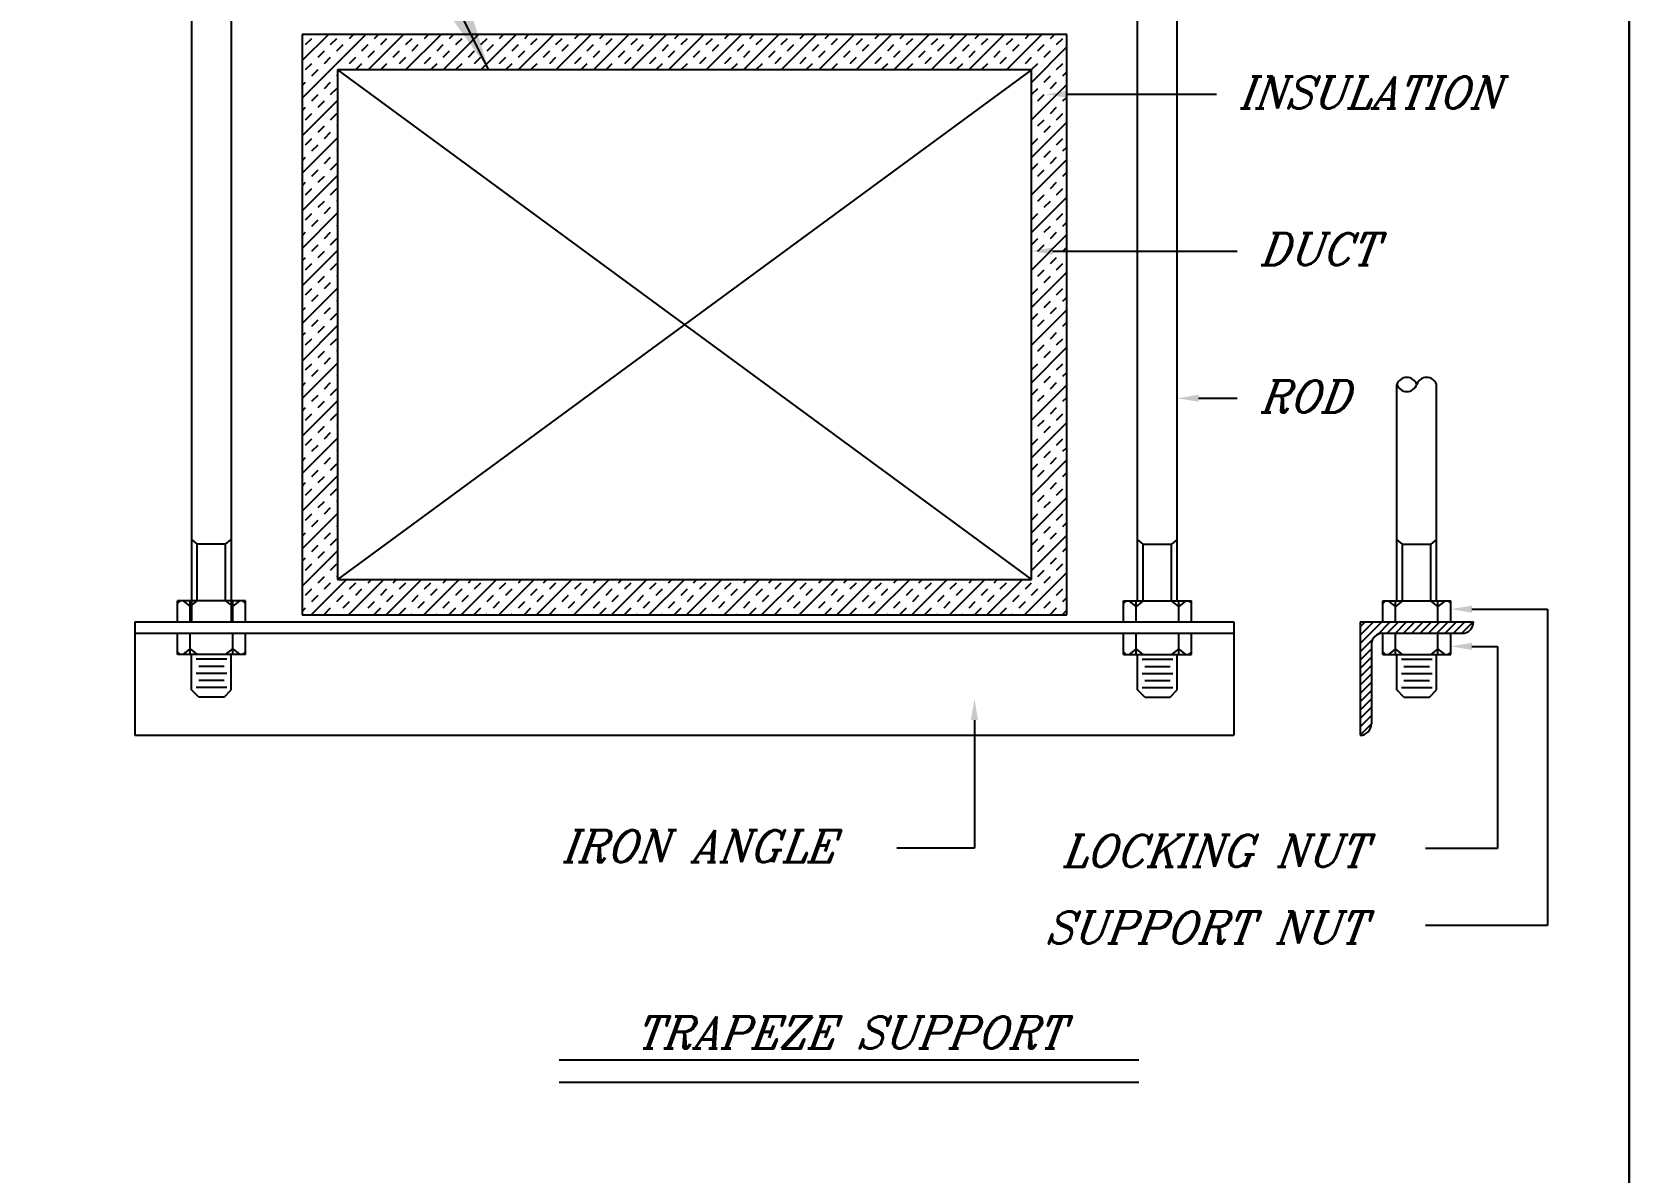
# Model space of a CAD drawing. Extents: x -730 to 2784, y 160 to 852.
# Drawn here: x -680.505 to -676.209, y 244.785 to 247.852 of the extents above; entities that cross this region are included whole.
import ezdxf
from ezdxf.enums import TextEntityAlignment as Align

# ---------------------------------------------------------------- set-up
doc = ezdxf.new("R2010")
doc.units = 0
doc.header["$MEASUREMENT"] = 0
doc.linetypes.add('DASH3', pattern=[200, 100, -100])
for name, color, linetype in [('M_HV-S-DUCT', 3, 'Continuous'), ('M_HV_HATCH', 11, 'Continuous'), ('M_HV_L_TETX', 11, 'Continuous'), ('M_HV_TABLE', 140, 'Continuous'), ('M_HV_TEXT', 7, 'Continuous'), ('MEQUIP', 1, 'Continuous'), ('MEQUIP5', 1, 'DASH3'), ('Text', 42, 'Continuous')]:
    doc.layers.add(name, color=color, linetype=linetype)
doc.styles.add('MOST', font='romanc.shx')
doc.styles.get("Standard").update_dxf_attribs({"font": 'TIMES.TTF'})
doc.dimstyles.get("Standard").update_dxf_attribs({"dimtxt": 0.8, "dimasz": 0.18, "dimexe": 0.18, "dimexo": 0.0625, "dimgap": 0.09, "dimtad": 0, "dimzin": 0, "dimdsep": 46, "dimtxsty": 'Standard', "dimcen": 0.09, "dimadec": 4, "dimazin": 0, "dimtfac": 1, "dimtofl": 0, "dimtmove": 0, "dimatfit": 3, "dimfxl": 1, "dimtolj": 1, "dimtzin": 0, "dimarcsym": 0})

msp = doc.modelspace()

# ---------------------------------------------------------------- linework, layer by layer
at = {"color": 7}
for p, q in [((-679.778, 247.6738), (-679.6062, 247.8455)), ((-679.778, 247.7748), (-679.7072, 247.8455)), ((-679.778, 247.8421), (-679.7746, 247.8455)), ((-679.7684, 247.818), (-679.7516, 247.8348)), ((-679.7011, 247.818), (-679.6843, 247.8348)), ((-679.6843, 247.8012), (-679.6674, 247.818)), ((-679.6506, 247.8348), (-679.6399, 247.8455)), ((-679.6169, 247.8012), (-679.6001, 247.818)), ((-679.6005, 247.7503), (-679.5053, 247.8455)), ((-679.5833, 247.8348), (-679.5726, 247.8455)), ((-679.5664, 247.818), (-679.5496, 247.8348)), ((-679.4995, 247.7503), (-679.4043, 247.8455)), ((-679.4991, 247.818), (-679.4823, 247.8348)), ((-679.4823, 247.8012), (-679.4654, 247.818)), ((-679.4486, 247.8348), (-679.4379, 247.8455)), ((-679.415, 247.8012), (-679.3981, 247.818)), ((-679.3985, 247.7503), (-679.3033, 247.8455)), ((-679.3813, 247.8348), (-679.3706, 247.8455)), ((-679.3645, 247.818), (-679.3476, 247.8348)), ((-679.2975, 247.7503), (-679.2023, 247.8455)), ((-679.2971, 247.818), (-679.2803, 247.8348)), ((-679.2803, 247.8012), (-679.2635, 247.818)), ((-679.2466, 247.8348), (-679.2359, 247.8455)), ((-679.213, 247.8012), (-679.1961, 247.818)), ((-679.1965, 247.7503), (-679.1013, 247.8455)), ((-679.1793, 247.8348), (-679.1686, 247.8455)), ((-679.1625, 247.818), (-679.1456, 247.8348)), ((-679.0955, 247.7503), (-679.0003, 247.8455)), ((-679.0951, 247.818), (-679.0783, 247.8348)), ((-679.0783, 247.8012), (-679.0615, 247.818)), ((-679.0446, 247.8348), (-679.0339, 247.8455)), ((-679.011, 247.8012), (-678.9941, 247.818)), ((-678.9945, 247.7503), (-678.8993, 247.8455)), ((-678.9773, 247.8348), (-678.9666, 247.8455)), ((-678.9605, 247.818), (-678.9436, 247.8348)), ((-678.8935, 247.7503), (-678.7983, 247.8455)), ((-678.8931, 247.818), (-678.8763, 247.8348)), ((-678.8763, 247.8012), (-678.8595, 247.818)), ((-678.8426, 247.8348), (-678.832, 247.8455)), ((-678.809, 247.8012), (-678.7922, 247.818)), ((-678.7925, 247.7503), (-678.6973, 247.8455)), ((-678.7753, 247.8348), (-678.7646, 247.8455)), ((-678.7585, 247.818), (-678.7417, 247.8348)), ((-678.6915, 247.7503), (-678.5963, 247.8455)), ((-678.6912, 247.818), (-678.6743, 247.8348)), ((-678.6743, 247.8012), (-678.6575, 247.818)), ((-678.6407, 247.8348), (-678.63, 247.8455)), ((-678.607, 247.8012), (-678.5902, 247.818)), ((-678.5905, 247.7503), (-678.4953, 247.8455)), ((-678.5733, 247.8348), (-678.5626, 247.8455)), ((-678.5565, 247.818), (-678.5397, 247.8348)), ((-678.4895, 247.7503), (-678.3943, 247.8455)), ((-678.4892, 247.818), (-678.4723, 247.8348)), ((-678.4723, 247.8012), (-678.4555, 247.818)), ((-678.4387, 247.8348), (-678.428, 247.8455)), ((-678.405, 247.8012), (-678.3882, 247.818)), ((-678.3885, 247.7503), (-678.2933, 247.8455)), ((-678.3713, 247.8348), (-678.3606, 247.8455)), ((-678.3545, 247.818), (-678.3377, 247.8348)), ((-678.2875, 247.7503), (-678.1923, 247.8455)), ((-678.2872, 247.818), (-678.2703, 247.8348)), ((-678.2703, 247.8012), (-678.2535, 247.818)), ((-678.2367, 247.8348), (-678.226, 247.8455)), ((-678.203, 247.8012), (-678.1862, 247.818)), ((-678.1865, 247.7503), (-678.0913, 247.8455)), ((-678.1694, 247.8348), (-678.1587, 247.8455)), ((-678.1525, 247.818), (-678.1357, 247.8348)), ((-678.0856, 247.7503), (-677.9903, 247.8455)), ((-678.0852, 247.818), (-678.0684, 247.8348)), ((-678.0684, 247.8012), (-678.0515, 247.818)), ((-678.0347, 247.8348), (-678.024, 247.8455)), ((-678.001, 247.8012), (-677.9842, 247.818)), ((-677.9846, 247.7503), (-677.8893, 247.8455)), ((-677.9674, 247.8348), (-677.9567, 247.8455)), ((-677.9505, 247.818), (-677.9337, 247.8348)), ((-677.8836, 247.7503), (-677.7883, 247.8455)), ((-677.8832, 247.818), (-677.8664, 247.8348)), ((-677.8664, 247.8012), (-677.8495, 247.818)), ((-677.8327, 247.8348), (-677.822, 247.8455)), ((-677.8165, 247.7164), (-677.7212, 247.8116)), ((-677.799, 247.8012), (-677.7822, 247.818)), ((-677.7654, 247.8348), (-677.7547, 247.8455)), ((-677.7485, 247.818), (-677.7317, 247.8348)), ((-679.7684, 247.7507), (-679.7516, 247.7675)), ((-679.7348, 247.7843), (-679.7179, 247.8012)), ((-679.7179, 247.7675), (-679.7011, 247.7843)), ((-679.6506, 247.7675), (-679.6338, 247.7843)), ((-679.6338, 247.7507), (-679.6169, 247.7675)), ((-679.6001, 247.7843), (-679.5833, 247.8012)), ((-679.5664, 247.7507), (-679.5496, 247.7675)), ((-679.5328, 247.7843), (-679.5159, 247.8012)), ((-679.5159, 247.7675), (-679.4991, 247.7843)), ((-679.4486, 247.7675), (-679.4318, 247.7843)), ((-679.4318, 247.7507), (-679.415, 247.7675)), ((-679.3981, 247.7843), (-679.3813, 247.8012)), ((-679.3645, 247.7507), (-679.3476, 247.7675)), ((-679.3308, 247.7843), (-679.314, 247.8012)), ((-679.314, 247.7675), (-679.2971, 247.7843)), ((-679.2466, 247.7675), (-679.2298, 247.7843)), ((-679.2298, 247.7507), (-679.213, 247.7675)), ((-679.1961, 247.7843), (-679.1793, 247.8012)), ((-679.1625, 247.7507), (-679.1456, 247.7675)), ((-679.1288, 247.7843), (-679.112, 247.8012)), ((-679.112, 247.7675), (-679.0951, 247.7843)), ((-679.0446, 247.7675), (-679.0278, 247.7843)), ((-679.0278, 247.7507), (-679.011, 247.7675)), ((-678.9941, 247.7843), (-678.9773, 247.8012)), ((-678.9605, 247.7507), (-678.9436, 247.7675)), ((-678.9268, 247.7843), (-678.91, 247.8012)), ((-678.91, 247.7675), (-678.8931, 247.7843)), ((-678.8426, 247.7675), (-678.8258, 247.7843)), ((-678.8258, 247.7507), (-678.809, 247.7675)), ((-678.7922, 247.7843), (-678.7753, 247.8012)), ((-678.7585, 247.7507), (-678.7417, 247.7675)), ((-678.7248, 247.7843), (-678.708, 247.8012)), ((-678.708, 247.7675), (-678.6912, 247.7843)), ((-678.6407, 247.7675), (-678.6238, 247.7843)), ((-678.6238, 247.7507), (-678.607, 247.7675)), ((-678.5902, 247.7843), (-678.5733, 247.8012)), ((-678.5565, 247.7507), (-678.5397, 247.7675)), ((-678.5228, 247.7843), (-678.506, 247.8012)), ((-678.506, 247.7675), (-678.4892, 247.7843)), ((-678.4387, 247.7675), (-678.4218, 247.7843)), ((-678.4218, 247.7507), (-678.405, 247.7675)), ((-678.3882, 247.7843), (-678.3713, 247.8012)), ((-678.3545, 247.7507), (-678.3377, 247.7675)), ((-678.3208, 247.7843), (-678.304, 247.8012)), ((-678.304, 247.7675), (-678.2872, 247.7843)), ((-678.2367, 247.7675), (-678.2198, 247.7843)), ((-678.2198, 247.7507), (-678.203, 247.7675)), ((-678.1862, 247.7843), (-678.1694, 247.8012)), ((-678.1525, 247.7507), (-678.1357, 247.7675)), ((-678.1189, 247.7843), (-678.102, 247.8012)), ((-678.102, 247.7675), (-678.0852, 247.7843)), ((-678.0347, 247.7675), (-678.0179, 247.7843)), ((-678.0179, 247.7507), (-678.001, 247.7675)), ((-677.9842, 247.7843), (-677.9674, 247.8012)), ((-677.9505, 247.7507), (-677.9337, 247.7675)), ((-677.9169, 247.7843), (-677.9, 247.8012)), ((-677.9, 247.7675), (-677.8832, 247.7843)), ((-677.8327, 247.7675), (-677.8159, 247.7843)), ((-677.8159, 247.7507), (-677.799, 247.7675)), ((-677.7822, 247.7843), (-677.7654, 247.8012)), ((-677.7485, 247.7507), (-677.7317, 247.7675)), ((-679.7516, 247.7338), (-679.7348, 247.7507)), ((-679.6843, 247.7338), (-679.6827, 247.7354)), ((-679.6678, 247.7503), (-679.6674, 247.7507)), ((-679.5331, 247.7503), (-679.5328, 247.7507)), ((-679.4658, 247.7503), (-679.4654, 247.7507)), ((-679.3312, 247.7503), (-679.3308, 247.7507)), ((-679.2638, 247.7503), (-679.2635, 247.7507)), ((-679.1292, 247.7503), (-679.1288, 247.7507)), ((-679.0618, 247.7503), (-679.0615, 247.7507)), ((-678.9272, 247.7503), (-678.9268, 247.7507)), ((-678.8598, 247.7503), (-678.8595, 247.7507)), ((-678.7252, 247.7503), (-678.7248, 247.7507)), ((-678.6579, 247.7503), (-678.6575, 247.7507)), ((-678.5232, 247.7503), (-678.5228, 247.7507)), ((-678.4559, 247.7503), (-678.4555, 247.7507)), ((-678.3212, 247.7503), (-678.3208, 247.7507)), ((-678.2539, 247.7503), (-678.2535, 247.7507)), ((-678.1192, 247.7503), (-678.1189, 247.7507)), ((-678.0519, 247.7503), (-678.0515, 247.7507)), ((-677.9172, 247.7503), (-677.9169, 247.7507)), ((-677.8499, 247.7503), (-677.8495, 247.7507)), ((-677.7822, 247.717), (-677.7654, 247.7338)), ((-677.7317, 247.7338), (-677.7212, 247.7443)), ((-679.778, 247.7075), (-679.7684, 247.717)), ((-679.7516, 247.6665), (-679.7348, 247.6833)), ((-679.7179, 247.7002), (-679.7011, 247.717)), ((-679.7011, 247.6833), (-679.6843, 247.7002)), ((-677.8165, 247.6154), (-677.7212, 247.7106)), ((-677.8159, 247.6833), (-677.799, 247.7002)), ((-677.799, 247.6665), (-677.7822, 247.6833)), ((-677.7654, 247.7002), (-677.7485, 247.717)), ((-679.778, 247.5728), (-679.6827, 247.668)), ((-679.778, 247.6401), (-679.7684, 247.6497)), ((-679.7348, 247.6497), (-679.7179, 247.6665)), ((-677.8165, 247.6491), (-677.8159, 247.6497)), ((-677.7654, 247.6328), (-677.7485, 247.6497)), ((-677.7317, 247.6665), (-677.7212, 247.677)), ((-679.7684, 247.616), (-679.7516, 247.6328)), ((-679.7348, 247.5823), (-679.7179, 247.5992)), ((-679.7011, 247.616), (-679.6843, 247.6328)), ((-679.6843, 247.5992), (-679.6827, 247.6007)), ((-677.8165, 247.5144), (-677.7212, 247.6096)), ((-677.799, 247.5992), (-677.7822, 247.616)), ((-677.7822, 247.5823), (-677.7654, 247.5992)), ((-677.7485, 247.616), (-677.7317, 247.6328)), ((-679.778, 247.4718), (-679.6827, 247.567)), ((-679.7684, 247.5487), (-679.7516, 247.5655)), ((-679.7179, 247.5655), (-679.7011, 247.5823)), ((-677.8165, 247.5818), (-677.8159, 247.5823)), ((-677.8159, 247.5487), (-677.799, 247.5655)), ((-677.7485, 247.5487), (-677.7317, 247.5655)), ((-679.778, 247.5055), (-679.7684, 247.515)), ((-679.7516, 247.5318), (-679.7348, 247.5487)), ((-679.7179, 247.4982), (-679.7011, 247.515)), ((-679.6843, 247.5318), (-679.6827, 247.5334)), ((-677.8165, 247.4134), (-677.7212, 247.5086)), ((-677.7822, 247.515), (-677.7654, 247.5318)), ((-677.7654, 247.4982), (-677.7485, 247.515)), ((-677.7317, 247.5318), (-677.7212, 247.5423)), ((-679.778, 247.3708), (-679.6827, 247.466)), ((-679.7516, 247.4645), (-679.7348, 247.4813)), ((-679.7011, 247.4813), (-679.6843, 247.4982)), ((-677.8159, 247.4813), (-677.799, 247.4982)), ((-677.799, 247.4645), (-677.7822, 247.4813)), ((-677.7317, 247.4645), (-677.7212, 247.475)), ((-679.778, 247.4382), (-679.7684, 247.4477)), ((-679.7684, 247.414), (-679.7516, 247.4308)), ((-679.7348, 247.4477), (-679.7179, 247.4645)), ((-679.7011, 247.414), (-679.6843, 247.4308)), ((-677.8165, 247.4471), (-677.8159, 247.4477)), ((-677.7654, 247.4308), (-677.7485, 247.4477)), ((-677.7485, 247.414), (-677.7317, 247.4308)), ((-679.7348, 247.3803), (-679.7179, 247.3972)), ((-679.7179, 247.3635), (-679.7011, 247.3803)), ((-679.6843, 247.3972), (-679.6827, 247.3987)), ((-677.8165, 247.3124), (-677.7212, 247.4077)), ((-677.8165, 247.3798), (-677.8159, 247.3803)), ((-677.799, 247.3972), (-677.7822, 247.414)), ((-677.7822, 247.3803), (-677.7654, 247.3972)), ((-679.778, 247.2698), (-679.6827, 247.365)), ((-679.7684, 247.3467), (-679.7516, 247.3635)), ((-679.7516, 247.3299), (-679.7348, 247.3467)), ((-677.8159, 247.3467), (-677.799, 247.3635)), ((-677.7485, 247.3467), (-677.7317, 247.3635)), ((-677.7317, 247.3299), (-677.7212, 247.3403)), ((-679.778, 247.3035), (-679.7684, 247.313)), ((-679.7179, 247.2962), (-679.7011, 247.313)), ((-679.7011, 247.2794), (-679.6843, 247.2962)), ((-679.6843, 247.3299), (-679.6827, 247.3314)), ((-677.8165, 247.2114), (-677.7212, 247.3067)), ((-677.8159, 247.2794), (-677.799, 247.2962)), ((-677.7822, 247.313), (-677.7654, 247.3299)), ((-677.7654, 247.2962), (-677.7485, 247.313)), ((-679.778, 247.1688), (-679.6827, 247.2641)), ((-679.7516, 247.2625), (-679.7348, 247.2794)), ((-679.7348, 247.2457), (-679.7179, 247.2625)), ((-677.799, 247.2625), (-677.7822, 247.2794)), ((-677.7317, 247.2625), (-677.7212, 247.273)), ((-679.778, 247.2362), (-679.7684, 247.2457)), ((-679.7684, 247.212), (-679.7516, 247.2289)), ((-679.7011, 247.212), (-679.6843, 247.2289)), ((-677.8165, 247.2451), (-677.8159, 247.2457)), ((-677.799, 247.1952), (-677.7822, 247.212)), ((-677.7654, 247.2289), (-677.7485, 247.2457)), ((-677.7485, 247.212), (-677.7317, 247.2289)), ((-679.7348, 247.1784), (-679.7179, 247.1952)), ((-679.7179, 247.1615), (-679.7011, 247.1784)), ((-679.6843, 247.1952), (-679.6827, 247.1967)), ((-677.8165, 247.1104), (-677.7212, 247.2057)), ((-677.8165, 247.1778), (-677.8159, 247.1784)), ((-677.7822, 247.1784), (-677.7654, 247.1952)), ((-679.778, 247.0678), (-679.6827, 247.1631)), ((-679.7684, 247.1447), (-679.7516, 247.1615)), ((-679.7516, 247.1279), (-679.7348, 247.1447)), ((-679.6843, 247.1279), (-679.6827, 247.1294)), ((-677.8159, 247.1447), (-677.799, 247.1615)), ((-677.7822, 247.111), (-677.7654, 247.1279)), ((-677.7485, 247.1447), (-677.7317, 247.1615)), ((-677.7317, 247.1279), (-677.7212, 247.1383)), ((-679.778, 247.1015), (-679.7684, 247.111)), ((-679.7179, 247.0942), (-679.7011, 247.111)), ((-679.7011, 247.0774), (-679.6843, 247.0942)), ((-677.8165, 247.0095), (-677.7212, 247.1047)), ((-677.8159, 247.0774), (-677.799, 247.0942)), ((-677.7654, 247.0942), (-677.7485, 247.111)), ((-679.778, 246.9668), (-679.6827, 247.0621)), ((-679.778, 247.0342), (-679.7684, 247.0437)), ((-679.7516, 247.0605), (-679.7348, 247.0774)), ((-679.7348, 247.0437), (-679.7179, 247.0605)), ((-677.8165, 247.0431), (-677.8159, 247.0437)), ((-677.799, 247.0605), (-677.7822, 247.0774)), ((-677.7654, 247.0269), (-677.7485, 247.0437)), ((-677.7317, 247.0605), (-677.7212, 247.071)), ((-679.7684, 247.01), (-679.7516, 247.0269)), ((-679.7348, 246.9764), (-679.7179, 246.9932)), ((-679.7011, 247.01), (-679.6843, 247.0269)), ((-679.6843, 246.9932), (-679.6827, 246.9947)), ((-677.8165, 246.9085), (-677.7212, 247.0037)), ((-677.799, 246.9932), (-677.7822, 247.01)), ((-677.7822, 246.9764), (-677.7654, 246.9932)), ((-677.7485, 247.01), (-677.7317, 247.0269)), ((-679.778, 246.8659), (-679.6827, 246.9611)), ((-679.7684, 246.9427), (-679.7516, 246.9595)), ((-679.7179, 246.9595), (-679.7011, 246.9764)), ((-677.8165, 246.9758), (-677.8159, 246.9764)), ((-677.8159, 246.9427), (-677.799, 246.9595)), ((-677.7485, 246.9427), (-677.7317, 246.9595)), ((-679.778, 246.8995), (-679.7684, 246.909)), ((-679.7516, 246.9259), (-679.7348, 246.9427)), ((-679.7179, 246.8922), (-679.7011, 246.909)), ((-679.6843, 246.9259), (-679.6827, 246.9274)), ((-677.7822, 246.909), (-677.7654, 246.9259)), ((-677.7654, 246.8922), (-677.7485, 246.909)), ((-677.7317, 246.9259), (-677.7212, 246.9363)), ((-679.7516, 246.8585), (-679.7348, 246.8754)), ((-679.7011, 246.8754), (-679.6843, 246.8922)), ((-677.8165, 246.8075), (-677.7212, 246.9027)), ((-677.8159, 246.8754), (-677.799, 246.8922)), ((-677.799, 246.8585), (-677.7822, 246.8754)), ((-677.7317, 246.8585), (-677.7212, 246.869)), ((-679.778, 246.7649), (-679.6827, 246.8601)), ((-679.778, 246.8322), (-679.7684, 246.8417)), ((-679.7684, 246.808), (-679.7516, 246.8249)), ((-679.7348, 246.8417), (-679.7179, 246.8585)), ((-679.7011, 246.808), (-679.6843, 246.8249)), ((-677.8165, 246.8411), (-677.8159, 246.8417)), ((-677.7654, 246.8249), (-677.7485, 246.8417)), ((-677.7485, 246.808), (-677.7317, 246.8249)), ((-679.7348, 246.7744), (-679.7179, 246.7912)), ((-679.6843, 246.7912), (-679.6827, 246.7927)), ((-677.8165, 246.7065), (-677.7212, 246.8017)), ((-677.799, 246.7912), (-677.7822, 246.808)), ((-677.7822, 246.7744), (-677.7654, 246.7912)), ((-679.778, 246.6639), (-679.6827, 246.7591)), ((-679.7684, 246.7407), (-679.7516, 246.7575)), ((-679.7516, 246.7239), (-679.7348, 246.7407)), ((-679.7179, 246.7575), (-679.7011, 246.7744)), ((-677.8165, 246.7738), (-677.8159, 246.7744)), ((-677.8159, 246.7407), (-677.799, 246.7575)), ((-677.7485, 246.7407), (-677.7317, 246.7575)), ((-679.778, 246.6975), (-679.7684, 246.7071)), ((-679.7179, 246.6902), (-679.7011, 246.7071)), ((-679.6843, 246.7239), (-679.6827, 246.7254)), ((-677.8165, 246.6055), (-677.7212, 246.7007)), ((-677.7822, 246.7071), (-677.7654, 246.7239)), ((-677.7654, 246.6902), (-677.7485, 246.7071)), ((-677.7317, 246.7239), (-677.7212, 246.7344)), ((-679.778, 246.5629), (-679.6827, 246.6581)), ((-679.7516, 246.6566), (-679.7348, 246.6734)), ((-679.7348, 246.6397), (-679.7179, 246.6566)), ((-679.7011, 246.6734), (-679.6843, 246.6902)), ((-677.8159, 246.6734), (-677.799, 246.6902)), ((-677.799, 246.6566), (-677.7822, 246.6734)), ((-677.7317, 246.6566), (-677.7212, 246.667)), ((-679.778, 246.6302), (-679.7684, 246.6397)), ((-679.7684, 246.6061), (-679.7516, 246.6229)), ((-679.7011, 246.6061), (-679.6843, 246.6229)), ((-677.8165, 246.6391), (-677.8159, 246.6397)), ((-677.799, 246.5892), (-677.7822, 246.6061)), ((-677.7654, 246.6229), (-677.7485, 246.6397)), ((-677.7485, 246.6061), (-677.7317, 246.6229)), ((-679.7348, 246.5724), (-679.7179, 246.5892)), ((-679.7179, 246.5556), (-679.7011, 246.5724)), ((-679.6843, 246.5892), (-679.6827, 246.5908)), ((-677.8165, 246.5045), (-677.7212, 246.5997)), ((-677.8165, 246.5718), (-677.8159, 246.5724)), ((-677.7822, 246.5724), (-677.7654, 246.5892)), ((-679.778, 246.4619), (-679.6827, 246.5571)), ((-679.7684, 246.5387), (-679.7516, 246.5556)), ((-679.7516, 246.5219), (-679.7348, 246.5387)), ((-679.6843, 246.5219), (-679.6827, 246.5234)), ((-677.8159, 246.5387), (-677.799, 246.5556)), ((-677.7822, 246.5051), (-677.7654, 246.5219)), ((-677.7485, 246.5387), (-677.7317, 246.5556)), ((-677.7317, 246.5219), (-677.7212, 246.5324)), ((-679.778, 246.4955), (-679.7684, 246.5051)), ((-679.7179, 246.4882), (-679.7011, 246.5051)), ((-679.7011, 246.4714), (-679.6843, 246.4882)), ((-677.8165, 246.4035), (-677.7212, 246.4987)), ((-677.8159, 246.4714), (-677.799, 246.4882)), ((-677.7654, 246.4882), (-677.7485, 246.5051)), ((-679.778, 246.3609), (-679.6827, 246.4561)), ((-679.778, 246.4282), (-679.7684, 246.4377)), ((-679.7516, 246.4546), (-679.7348, 246.4714)), ((-679.7348, 246.4377), (-679.7179, 246.4546)), ((-677.8165, 246.4371), (-677.8159, 246.4377)), ((-677.799, 246.4546), (-677.7822, 246.4714)), ((-677.7654, 246.4209), (-677.7485, 246.4377)), ((-677.7317, 246.4546), (-677.7212, 246.465)), ((-679.7684, 246.4041), (-679.7516, 246.4209)), ((-679.7011, 246.4041), (-679.6843, 246.4209)), ((-677.835, 246.2839), (-677.7212, 246.3977)), ((-677.799, 246.3872), (-677.7822, 246.4041)), ((-677.7485, 246.4041), (-677.7317, 246.4209)), ((-679.7684, 246.3367), (-679.7516, 246.3536)), ((-679.7539, 246.2839), (-679.6587, 246.3792)), ((-679.7348, 246.3704), (-679.7179, 246.3872)), ((-679.7179, 246.3536), (-679.7011, 246.3704)), ((-679.6843, 246.3872), (-679.6827, 246.3888)), ((-679.6529, 246.2839), (-679.5577, 246.3792)), ((-679.6506, 246.3536), (-679.6338, 246.3704)), ((-679.6338, 246.3367), (-679.6169, 246.3536)), ((-679.6001, 246.3704), (-679.5914, 246.3792)), ((-679.5664, 246.3367), (-679.5496, 246.3536)), ((-679.5519, 246.2839), (-679.4567, 246.3792)), ((-679.5328, 246.3704), (-679.524, 246.3792)), ((-679.5159, 246.3536), (-679.4991, 246.3704)), ((-679.4509, 246.2839), (-679.3557, 246.3792)), ((-679.4486, 246.3536), (-679.4318, 246.3704)), ((-679.4318, 246.3367), (-679.415, 246.3536)), ((-679.3981, 246.3704), (-679.3894, 246.3792)), ((-679.3645, 246.3367), (-679.3476, 246.3536)), ((-679.3499, 246.2839), (-679.2547, 246.3792)), ((-679.3308, 246.3704), (-679.322, 246.3792)), ((-679.314, 246.3536), (-679.2971, 246.3704)), ((-679.2489, 246.2839), (-679.1537, 246.3792)), ((-679.2466, 246.3536), (-679.2298, 246.3704)), ((-679.2298, 246.3367), (-679.213, 246.3536)), ((-679.1961, 246.3704), (-679.1874, 246.3792)), ((-679.1625, 246.3367), (-679.1456, 246.3536)), ((-679.1479, 246.2839), (-679.0527, 246.3792)), ((-679.1288, 246.3704), (-679.1201, 246.3792)), ((-679.112, 246.3536), (-679.0951, 246.3704)), ((-679.0469, 246.2839), (-678.9517, 246.3792)), ((-679.0446, 246.3536), (-679.0278, 246.3704)), ((-679.0278, 246.3367), (-679.011, 246.3536)), ((-678.9941, 246.3704), (-678.9854, 246.3792)), ((-678.9605, 246.3367), (-678.9436, 246.3536)), ((-678.946, 246.2839), (-678.8507, 246.3792)), ((-678.9268, 246.3704), (-678.9181, 246.3792)), ((-678.91, 246.3536), (-678.8931, 246.3704)), ((-678.845, 246.2839), (-678.7497, 246.3792)), ((-678.8426, 246.3536), (-678.8258, 246.3704)), ((-678.8258, 246.3367), (-678.809, 246.3536)), ((-678.7922, 246.3704), (-678.7834, 246.3792)), ((-678.7585, 246.3367), (-678.7417, 246.3536)), ((-678.744, 246.2839), (-678.6487, 246.3792)), ((-678.7248, 246.3704), (-678.7161, 246.3792)), ((-678.708, 246.3536), (-678.6912, 246.3704)), ((-678.643, 246.2839), (-678.5477, 246.3792)), ((-678.6407, 246.3536), (-678.6238, 246.3704)), ((-678.6238, 246.3367), (-678.607, 246.3536)), ((-678.5902, 246.3704), (-678.5814, 246.3792)), ((-678.5565, 246.3367), (-678.5397, 246.3536)), ((-678.542, 246.2839), (-678.4468, 246.3792)), ((-678.5228, 246.3704), (-678.5141, 246.3792)), ((-678.506, 246.3536), (-678.4892, 246.3704)), ((-678.441, 246.2839), (-678.3458, 246.3792)), ((-678.4387, 246.3536), (-678.4218, 246.3704)), ((-678.4218, 246.3367), (-678.405, 246.3536)), ((-678.3882, 246.3704), (-678.3794, 246.3792)), ((-678.3545, 246.3367), (-678.3377, 246.3536)), ((-678.34, 246.2839), (-678.2448, 246.3792)), ((-678.3208, 246.3704), (-678.3121, 246.3792)), ((-678.304, 246.3536), (-678.2872, 246.3704)), ((-678.239, 246.2839), (-678.1438, 246.3792)), ((-678.2367, 246.3536), (-678.2198, 246.3704)), ((-678.2198, 246.3367), (-678.203, 246.3536)), ((-678.1862, 246.3704), (-678.1774, 246.3792)), ((-678.1525, 246.3367), (-678.1357, 246.3536)), ((-678.138, 246.2839), (-678.0428, 246.3792)), ((-678.1189, 246.3704), (-678.1101, 246.3792)), ((-678.102, 246.3536), (-678.0852, 246.3704)), ((-678.037, 246.2839), (-677.9418, 246.3792)), ((-678.0347, 246.3536), (-678.0179, 246.3704)), ((-678.0179, 246.3367), (-678.001, 246.3536)), ((-677.9842, 246.3704), (-677.9754, 246.3792)), ((-677.9505, 246.3367), (-677.9337, 246.3536)), ((-677.936, 246.2839), (-677.8408, 246.3792)), ((-677.9169, 246.3704), (-677.9081, 246.3792)), ((-677.9, 246.3536), (-677.8832, 246.3704)), ((-677.8327, 246.3536), (-677.8159, 246.3704)), ((-677.8159, 246.3367), (-677.799, 246.3536)), ((-677.7822, 246.3704), (-677.7654, 246.3872)), ((-677.7485, 246.3367), (-677.7317, 246.3536)), ((-679.7516, 246.3199), (-679.7348, 246.3367)), ((-679.6843, 246.3199), (-679.6674, 246.3367)), ((-679.6674, 246.3031), (-679.6506, 246.3199)), ((-679.6001, 246.3031), (-679.5833, 246.3199)), ((-679.5496, 246.3199), (-679.5328, 246.3367)), ((-679.4823, 246.3199), (-679.4654, 246.3367)), ((-679.4654, 246.3031), (-679.4486, 246.3199)), ((-679.3981, 246.3031), (-679.3813, 246.3199)), ((-679.3476, 246.3199), (-679.3308, 246.3367)), ((-679.2803, 246.3199), (-679.2635, 246.3367)), ((-679.2635, 246.3031), (-679.2466, 246.3199)), ((-679.1961, 246.3031), (-679.1793, 246.3199)), ((-679.1456, 246.3199), (-679.1288, 246.3367)), ((-679.0783, 246.3199), (-679.0615, 246.3367)), ((-679.0615, 246.3031), (-679.0446, 246.3199)), ((-678.9941, 246.3031), (-678.9773, 246.3199)), ((-678.9436, 246.3199), (-678.9268, 246.3367)), ((-678.8763, 246.3199), (-678.8595, 246.3367)), ((-678.8595, 246.3031), (-678.8426, 246.3199)), ((-678.7922, 246.3031), (-678.7753, 246.3199)), ((-678.7417, 246.3199), (-678.7248, 246.3367)), ((-678.6743, 246.3199), (-678.6575, 246.3367)), ((-678.6575, 246.3031), (-678.6407, 246.3199)), ((-678.5902, 246.3031), (-678.5733, 246.3199)), ((-678.5397, 246.3199), (-678.5228, 246.3367)), ((-678.4723, 246.3199), (-678.4555, 246.3367)), ((-678.4555, 246.3031), (-678.4387, 246.3199)), ((-678.3882, 246.3031), (-678.3713, 246.3199)), ((-678.3377, 246.3199), (-678.3208, 246.3367)), ((-678.2703, 246.3199), (-678.2535, 246.3367)), ((-678.2535, 246.3031), (-678.2367, 246.3199)), ((-678.1862, 246.3031), (-678.1694, 246.3199)), ((-678.1357, 246.3199), (-678.1189, 246.3367)), ((-678.0684, 246.3199), (-678.0515, 246.3367)), ((-678.0515, 246.3031), (-678.0347, 246.3199)), ((-677.9842, 246.3031), (-677.9674, 246.3199)), ((-677.9337, 246.3199), (-677.9169, 246.3367)), ((-677.8664, 246.3199), (-677.8495, 246.3367)), ((-677.8495, 246.3031), (-677.8327, 246.3199)), ((-677.7822, 246.3031), (-677.7654, 246.3199)), ((-677.7317, 246.3199), (-677.7212, 246.3304)), ((-679.778, 246.2935), (-679.7684, 246.3031)), ((-679.7179, 246.2862), (-679.7011, 246.3031)), ((-679.6866, 246.2839), (-679.6843, 246.2862)), ((-679.6192, 246.2839), (-679.6169, 246.2862)), ((-679.5833, 246.2862), (-679.5664, 246.3031)), ((-679.5159, 246.2862), (-679.4991, 246.3031)), ((-679.4846, 246.2839), (-679.4823, 246.2862)), ((-679.4173, 246.2839), (-679.415, 246.2862)), ((-679.3813, 246.2862), (-679.3645, 246.3031)), ((-679.314, 246.2862), (-679.2971, 246.3031)), ((-679.2826, 246.2839), (-679.2803, 246.2862)), ((-679.2153, 246.2839), (-679.213, 246.2862)), ((-679.1793, 246.2862), (-679.1625, 246.3031)), ((-679.112, 246.2862), (-679.0951, 246.3031)), ((-679.0806, 246.2839), (-679.0783, 246.2862)), ((-679.0133, 246.2839), (-679.011, 246.2862)), ((-678.9773, 246.2862), (-678.9605, 246.3031)), ((-678.91, 246.2862), (-678.8931, 246.3031)), ((-678.8786, 246.2839), (-678.8763, 246.2862)), ((-678.8113, 246.2839), (-678.809, 246.2862)), ((-678.7753, 246.2862), (-678.7585, 246.3031)), ((-678.708, 246.2862), (-678.6912, 246.3031)), ((-678.6766, 246.2839), (-678.6743, 246.2862)), ((-678.6093, 246.2839), (-678.607, 246.2862)), ((-678.5733, 246.2862), (-678.5565, 246.3031)), ((-678.506, 246.2862), (-678.4892, 246.3031)), ((-678.4746, 246.2839), (-678.4723, 246.2862)), ((-678.4073, 246.2839), (-678.405, 246.2862)), ((-678.3713, 246.2862), (-678.3545, 246.3031)), ((-678.304, 246.2862), (-678.2872, 246.3031)), ((-678.2727, 246.2839), (-678.2703, 246.2862)), ((-678.2053, 246.2839), (-678.203, 246.2862)), ((-678.1694, 246.2862), (-678.1525, 246.3031)), ((-678.102, 246.2862), (-678.0852, 246.3031)), ((-678.0707, 246.2839), (-678.0684, 246.2862)), ((-678.0033, 246.2839), (-678.001, 246.2862)), ((-677.9674, 246.2862), (-677.9505, 246.3031)), ((-677.9, 246.2862), (-677.8832, 246.3031)), ((-677.8687, 246.2839), (-677.8664, 246.2862)), ((-677.8013, 246.2839), (-677.799, 246.2862)), ((-677.7654, 246.2862), (-677.7485, 246.3031)), ((-677.734, 246.2839), (-677.7212, 246.2967))]:
    msp.add_line(p, q, dxfattribs=at)
at = {"layer": 'M_HV-S-DUCT', "color": 7}
for p, q in [((-677.8165, 247.7503), (-679.6827, 247.7503)), ((-679.6827, 247.7503), (-679.6827, 246.3792)), ((-677.8165, 246.3792), (-677.8165, 247.7503)), ((-679.6827, 246.3792), (-677.8165, 246.3792))]:
    msp.add_line(p, q, dxfattribs=at)
at = {"layer": 'M_HV_HATCH', "color": 7}
for p, q in [((-677.5689, 246.322), (-677.3861, 246.322)), ((-677.5613, 246.322), (-677.5689, 246.3144)), ((-677.5346, 246.3068), (-677.5536, 246.322)), ((-677.5156, 246.322), (-677.5346, 246.3068)), ((-677.5346, 246.2649), (-677.5346, 246.322)), ((-677.4203, 246.3068), (-677.4394, 246.322)), ((-677.4013, 246.322), (-677.4203, 246.3068)), ((-677.4203, 246.2649), (-677.4203, 246.322)), ((-677.3861, 246.3144), (-677.3937, 246.322)), ((-676.8715, 246.322), (-676.6887, 246.322)), ((-676.8639, 246.322), (-676.8715, 246.3144)), ((-676.8373, 246.3068), (-676.8563, 246.322)), ((-676.8182, 246.322), (-676.8373, 246.3068)), ((-676.723, 246.3068), (-676.742, 246.322)), ((-676.7039, 246.322), (-676.723, 246.3068)), ((-676.6887, 246.3144), (-676.6963, 246.322)), ((-676.9325, 246.2514), (-676.919, 246.2649)), ((-676.9325, 246.229), (-676.8966, 246.2649)), ((-676.9325, 246.2067), (-676.8743, 246.2649)), ((-676.886, 246.2307), (-676.8519, 246.2649)), ((-676.86, 246.2344), (-676.8295, 246.2649)), ((-676.8376, 246.2344), (-676.8072, 246.2649)), ((-676.8153, 246.2344), (-676.7848, 246.2649)), ((-676.7929, 246.2344), (-676.7624, 246.2649)), ((-676.7706, 246.2344), (-676.7401, 246.2649)), ((-676.7482, 246.2344), (-676.7177, 246.2649)), ((-676.7258, 246.2344), (-676.6954, 246.2649)), ((-676.7035, 246.2344), (-676.673, 246.2649)), ((-676.6811, 246.2344), (-676.6506, 246.2649)), ((-676.6587, 246.2344), (-676.6283, 246.2649)), ((-680.0788, 246.1773), (-680.0788, 246.2344)), ((-679.9646, 246.1773), (-679.9646, 246.2344)), ((-677.5346, 246.1773), (-677.5346, 246.2344)), ((-677.4203, 246.1773), (-677.4203, 246.2344)), ((-680.1055, 246.1773), (-680.1131, 246.1849)), ((-679.9303, 246.1773), (-680.1131, 246.1773)), ((-680.0979, 246.1773), (-680.0788, 246.1925)), ((-680.0788, 246.1925), (-680.0598, 246.1773)), ((-679.9836, 246.1773), (-679.9646, 246.1925)), ((-679.9646, 246.1925), (-679.9455, 246.1773)), ((-679.9303, 246.1849), (-679.9379, 246.1773)), ((-677.5689, 246.1849), (-677.5613, 246.1773)), ((-677.5689, 246.1773), (-677.3861, 246.1773)), ((-677.5346, 246.1925), (-677.5536, 246.1773)), ((-677.5156, 246.1773), (-677.5346, 246.1925)), ((-677.4203, 246.1925), (-677.4394, 246.1773)), ((-677.4013, 246.1773), (-677.4203, 246.1925)), ((-677.3937, 246.1773), (-677.3861, 246.1849)), ((-676.9325, 246.1843), (-676.8983, 246.2185)), ((-676.9325, 246.162), (-676.902, 246.1924)), ((-676.8715, 246.1849), (-676.8639, 246.1773)), ((-676.8715, 246.1773), (-676.6887, 246.1773)), ((-676.8373, 246.1925), (-676.8563, 246.1773)), ((-676.8182, 246.1773), (-676.8373, 246.1925)), ((-676.723, 246.1925), (-676.742, 246.1773)), ((-676.7039, 246.1773), (-676.723, 246.1925)), ((-676.6963, 246.1773), (-676.6887, 246.1849)), ((-679.9806, 246.1646), (-680.0629, 246.1646)), ((-679.9874, 246.1455), (-680.056, 246.1455)), ((-677.5186, 246.1646), (-677.4363, 246.1646)), ((-677.5118, 246.1455), (-677.4432, 246.1455)), ((-676.9325, 246.1396), (-676.902, 246.1701)), ((-676.9325, 246.1172), (-676.902, 246.1477)), ((-676.8213, 246.1646), (-676.739, 246.1646)), ((-676.8144, 246.1455), (-676.7458, 246.1455)), ((-679.9806, 246.1265), (-680.0629, 246.1265)), ((-679.9874, 246.1075), (-680.056, 246.1075)), ((-677.5186, 246.1265), (-677.4363, 246.1265)), ((-677.5118, 246.1075), (-677.4432, 246.1075)), ((-676.9325, 246.0949), (-676.902, 246.1253)), ((-676.9325, 246.0725), (-676.902, 246.103)), ((-676.8213, 246.1265), (-676.739, 246.1265)), ((-676.8144, 246.1075), (-676.7458, 246.1075)), ((-679.9806, 246.0884), (-680.0629, 246.0884)), ((-677.5186, 246.0884), (-677.4363, 246.0884)), ((-676.9325, 246.0501), (-676.902, 246.0806)), ((-676.9325, 246.0278), (-676.902, 246.0583)), ((-676.8213, 246.0884), (-676.739, 246.0884)), ((-676.9325, 246.0054), (-676.902, 246.0359)), ((-676.9325, 245.9831), (-676.902, 246.0135)), ((-676.9325, 245.9607), (-676.902, 245.9912))]:
    msp.add_line(p, q, dxfattribs=at)
at = {"layer": 'M_HV_L_TETX', "color": 7}
for p, q in [((-679.6827, 247.7503), (-677.8165, 246.3792)), ((-677.8165, 247.7503), (-679.6827, 246.3792)), ((-677.72, 247.6842), (-677.3186, 247.6842)), ((-677.7593, 247.2626), (-677.2627, 247.2626)), ((-676.6316, 246.2993), (-676.4287, 246.2993)), ((-676.4287, 246.2993), (-676.4287, 245.4486)), ((-676.6316, 246.1993), (-676.5632, 246.1993)), ((-676.5632, 246.1993), (-676.5632, 245.6553)), ((-677.9696, 246.0009), (-677.9696, 245.6568)), ((-677.9696, 245.6568), (-678.178, 245.6568)), ((-676.5632, 245.6553), (-676.7568, 245.6553)), ((-676.4287, 245.4486), (-676.7568, 245.4486)), ((-679.0869, 245.0868), (-677.5279, 245.0868)), ((-677.5279, 245.0259), (-679.0869, 245.0259))]:
    msp.add_line(p, q, dxfattribs=at)
for points in [[(-677.72, 247.6747), (-677.72, 247.6937), (-677.7772, 247.6842)], [(-677.7593, 247.2531), (-677.7593, 247.2722), (-677.8165, 247.2626)], [(-676.6316, 246.2898), (-676.6316, 246.3088), (-676.6887, 246.2993)], [(-676.6316, 246.1898), (-676.6316, 246.2089), (-676.6887, 246.1993)], [(-677.9792, 246.0009), (-677.9601, 246.0009), (-677.9696, 246.0581)]]:
    msp.add_solid(points, dxfattribs=at)
at = {"layer": 'M_HV_TABLE', "color": 7, "ltscale": 50}
msp.add_line((-676.209, 253.7346), (-676.209, 243.1993), dxfattribs=at)
msp.add_lwpolyline([(-676.209, 254.1765), (-684.7378, 254.1765), (-684.7378, 241.7979), (-676.209, 241.7979)], close=True, dxfattribs=at)
at = {"layer": 'M_HV_TEXT', "color": 7}
msp.add_line((-677.367, 246.8666), (-677.2627, 246.8666), dxfattribs=at)
msp.add_solid([(-677.367, 246.8571), (-677.367, 246.8762), (-677.4242, 246.8666)], dxfattribs=at)
at = {"layer": 'MEQUIP', "color": 7}
for p, q in [((-680.075, 248.297), (-680.075, 246.2649)), ((-679.9684, 248.297), (-679.9684, 246.2649)), ((-677.5308, 246.322), (-677.5308, 248.297)), ((-677.4242, 246.322), (-677.4242, 248.297)), ((-677.7212, 247.8455), (-679.778, 247.8455)), ((-679.778, 247.8455), (-679.778, 246.2839)), ((-677.7212, 246.2839), (-677.7212, 247.8455)), ((-677.7212, 246.2839), (-677.7212, 247.8455)), ((-676.8334, 246.322), (-676.8334, 246.9038)), ((-676.7268, 246.322), (-676.7268, 246.9038)), ((-680.075, 246.4866), (-680.0598, 246.4744)), ((-679.9836, 246.4744), (-679.9684, 246.4866)), ((-677.5156, 246.4744), (-677.5308, 246.4866)), ((-677.4242, 246.4866), (-677.4394, 246.4744)), ((-676.8182, 246.4744), (-676.8334, 246.4866)), ((-676.7268, 246.4866), (-676.742, 246.4744)), ((-679.9836, 246.4744), (-680.0598, 246.4744)), ((-677.5156, 246.4744), (-677.4394, 246.4744)), ((-676.8182, 246.4744), (-676.742, 246.4744)), ((-680.1131, 246.3144), (-680.1055, 246.322)), ((-680.1131, 246.2649), (-680.1131, 246.322)), ((-679.9303, 246.322), (-680.1131, 246.322)), ((-680.0979, 246.322), (-680.0788, 246.3068)), ((-680.0788, 246.2649), (-680.0788, 246.322)), ((-680.0788, 246.3068), (-680.0598, 246.322)), ((-679.9836, 246.322), (-679.9646, 246.3068)), ((-679.9646, 246.2649), (-679.9646, 246.322)), ((-679.9646, 246.3068), (-679.9455, 246.322)), ((-679.9379, 246.322), (-679.9303, 246.3144)), ((-679.9303, 246.2649), (-679.9303, 246.322)), ((-677.5689, 246.2649), (-677.5689, 246.322)), ((-677.3861, 246.2649), (-677.3861, 246.322)), ((-676.8715, 246.2649), (-676.8715, 246.322)), ((-676.8373, 246.2649), (-676.8373, 246.322)), ((-676.723, 246.2649), (-676.723, 246.322)), ((-676.6887, 246.2649), (-676.6887, 246.322)), ((-680.2274, 246.2649), (-677.2718, 246.2649)), ((-680.2274, 246.2649), (-680.2274, 245.9602)), ((-679.778, 246.2839), (-677.7212, 246.2839)), ((-677.2718, 246.2649), (-677.2718, 245.9602)), ((-676.9325, 246.2649), (-676.9325, 245.9602)), ((-676.9325, 246.2649), (-676.6278, 246.2649)), ((-680.2274, 246.2344), (-677.2718, 246.2344)), ((-680.1131, 246.1773), (-680.1131, 246.2344)), ((-679.9303, 246.1773), (-679.9303, 246.2344)), ((-677.5689, 246.1773), (-677.5689, 246.2344)), ((-677.3861, 246.1773), (-677.3861, 246.2344)), ((-676.8715, 246.1773), (-676.8715, 246.2344)), ((-676.8715, 246.2344), (-676.6582, 246.2344)), ((-676.8373, 246.1773), (-676.8373, 246.2344)), ((-676.723, 246.1773), (-676.723, 246.2344)), ((-676.6887, 246.1773), (-676.6887, 246.2344)), ((-680.075, 246.0821), (-680.075, 246.1773)), ((-679.9684, 246.0821), (-679.9684, 246.1773)), ((-677.5308, 246.0821), (-677.5308, 246.1773)), ((-677.4242, 246.0821), (-677.4242, 246.1773)), ((-676.902, 246.2039), (-676.902, 245.9907)), ((-676.8334, 246.0821), (-676.8334, 246.1773)), ((-676.7268, 246.0821), (-676.7268, 246.1773)), ((-680.056, 246.063), (-680.075, 246.0821)), ((-679.9874, 246.063), (-680.056, 246.063)), ((-679.9874, 246.063), (-679.9684, 246.0821)), ((-677.5118, 246.063), (-677.5308, 246.0821)), ((-677.5118, 246.063), (-677.4432, 246.063)), ((-677.4432, 246.063), (-677.4242, 246.0821)), ((-676.8144, 246.063), (-676.8334, 246.0821)), ((-676.8144, 246.063), (-676.7458, 246.063)), ((-676.7458, 246.063), (-676.7268, 246.0821)), ((-680.2274, 245.9602), (-677.2718, 245.9602))]:
    msp.add_line(p, q, dxfattribs=at)
for centre, radius, start, end in [((-676.8068, 246.8946), 0.0282, 18.9246, 161.0754), ((-676.7535, 246.8946), 0.0282, 18.9246, 161.0754), ((-676.8068, 246.9129), 0.0282, 198.9246, 341.0754), ((-676.6582, 246.2649), 0.0305, 270, 0), ((-676.8715, 246.2039), 0.0305, 90, 180), ((-676.9325, 245.9907), 0.0305, 270, 0)]:
    msp.add_arc(centre, radius, start, end, dxfattribs=at)
at = {"layer": 'MEQUIP5', "color": 7}
for p, q in [((-680.0598, 246.322), (-680.0598, 246.4744)), ((-679.9836, 246.322), (-679.9836, 246.4744)), ((-677.5156, 246.322), (-677.5156, 246.4744)), ((-677.4394, 246.322), (-677.4394, 246.4744)), ((-676.8182, 246.322), (-676.8182, 246.4744)), ((-676.742, 246.322), (-676.742, 246.4744))]:
    msp.add_line(p, q, dxfattribs=at)

# ---------------------------------------------------------------- texts
at = {"layer": 'M_HV_TEXT', "color": 7, "style": 'MOST', "oblique": 20}
for s, height, p in [('INSULATION', 0.08608, (-677.2615, 247.6461)), ('DUCT', 0.08608, (-677.2056, 247.2246)), ('ROD', 0.08608, (-677.2056, 246.8285)), ('IRON ANGLE', 0.08608, (-679.0827, 245.6187)), ('LOCKING NUT', 0.086082, (-677.7374, 245.6066)), ('SUPPORT NUT', 0.086082, (-677.7806, 245.4))]:
    msp.add_text(s, height=height, dxfattribs=at).set_placement(p)
msp.add_text('TRAPEZE SUPPORT', height=0.086082, dxfattribs=at).set_placement((-678.3074, 245.1176), align=Align.CENTER)

# ---------------------------------------------------------------- leaders
at = {"layer": 'Text', "color": 0}
msp.add_leader([(-679.2758, 247.7503), (-679.4063, 248.0115), (-678.1281, 248.0115)], dimstyle='Standard', override={"dimgap": 0.09, "dimtad": 0}, dxfattribs=at)

doc.saveas('drawing.dxf')
